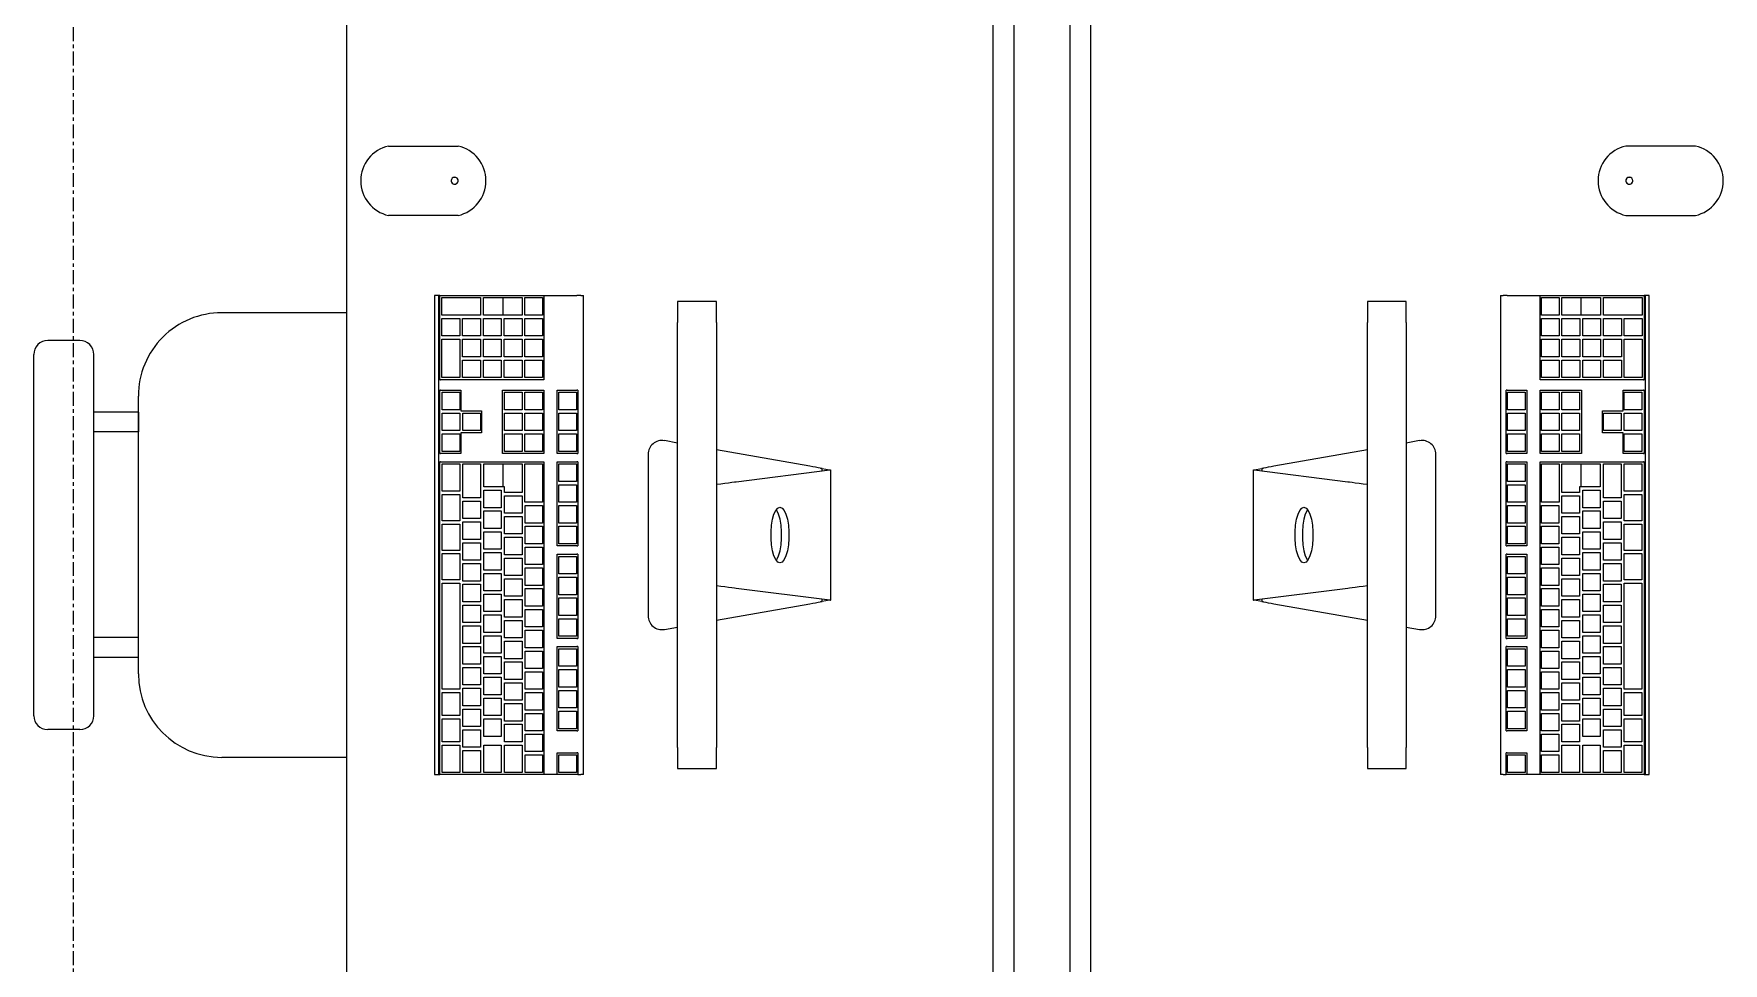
# Model space of a CAD drawing. Header units: inches. Extents: x -1714 to 1984, y -1043 to 970.
# Drawn here: x -146.3 to -85.5, y 458.4 to 491.9 of the extents above; entities that cross this region are included whole.
import ezdxf

# ---------------------------------------------------------------- set-up
doc = ezdxf.new("R2010")
doc.units = ezdxf.units.IN
doc.header["$MEASUREMENT"] = 0
doc.linetypes.add('Grid Line 1_2_', pattern=[0.875, 0.5, -0.125, 0.125, -0.125])
for name, color, linetype, lineweight in [('A-GENM', 13, 'Continuous', 9), ('I-FURN', 30, 'Continuous', 9), ('S-GRID', 1, 'Continuous', 9)]:
    doc.layers.add(name, color=color, linetype=linetype, lineweight=lineweight)

# ---------------------------------------------------------------- blocks, each defined once
blk = doc.blocks.new('Dynamic_Computer_Desk_with_Chairs_8535 - 6-1470209-L2 - Architectural')
at = {"layer": 'A-GENM'}
for p, q in [((-31.5, 23.5), (-31.5, 21)), ((-29, 21), (-29, 23.5))]:
    blk.add_line(p, q, dxfattribs=at)
for centre, start, end in [((-30.25, 23.219), 12.68038, 167.31962), ((-30.25, 21.281), 192.68038, 347.31962)]:
    blk.add_arc(centre, 1.281, start, end, dxfattribs=at)
at = {"layer": 'I-FURN'}
for p, q in [((-8.878, 21.843), (-26.122, 21.843)), ((-26.122, 21.843), (-26.122, 21.695)), ((-26.122, 21.695), (-26.122, 21.652)), ((-26.122, 21.695), (-8.878, 21.695)), ((-26.122, 17.912), (-26.122, 21.652)), ((-26.122, 21.652), (-23.091, 21.652)), ((-26.043, 21.585), (-25.413, 21.585)), ((-26.043, 20.195), (-26.043, 21.585)), ((-25.413, 21.585), (-25.413, 20.195)), ((-25.295, 21.585), (-24.665, 21.585)), ((-25.295, 20.943), (-25.295, 21.585)), ((-24.665, 21.585), (-24.665, 20.943)), ((-24.547, 21.585), (-23.169, 21.585)), ((-24.547, 20.943), (-24.547, 21.585)), ((-23.169, 21.585), (-23.169, 20.943)), ((-23.091, 21.629), (-23.091, 21.652)), ((-23.091, 21.629), (-23.091, 17.912)), ((-22.717, 21.652), (-22.717, 21.629)), ((-22.717, 21.652), (-20.433, 21.652)), ((-22.717, 20.904), (-22.717, 21.629)), ((-22.638, 21.573), (-22.008, 21.573)), ((-22.638, 20.943), (-22.638, 21.573)), ((-22.008, 21.573), (-22.008, 20.943)), ((-21.89, 21.573), (-21.26, 21.573)), ((-21.89, 20.943), (-21.89, 21.573)), ((-21.26, 21.573), (-21.26, 20.943)), ((-21.142, 21.573), (-20.512, 21.573)), ((-21.142, 20.943), (-21.142, 21.573)), ((-20.512, 21.573), (-20.512, 20.943)), ((-20.433, 21.629), (-20.433, 21.652)), ((-20.433, 21.629), (-20.433, 20.904)), ((-20.138, 21.652), (-20.138, 21.629)), ((-20.138, 21.652), (-8.878, 21.652)), ((-20.138, 17.912), (-20.138, 21.629)), ((-20.059, 21.573), (-19.075, 21.573)), ((-20.059, 20.943), (-20.059, 21.573)), ((-19.075, 21.573), (-19.075, 20.943)), ((-18.957, 21.573), (-18.012, 21.573)), ((-18.957, 20.943), (-18.957, 21.573)), ((-18.012, 21.573), (-18.012, 20.943)), ((-17.894, 21.573), (-16.949, 21.573)), ((-17.894, 20.943), (-17.894, 21.573)), ((-16.949, 21.573), (-16.949, 20.943)), ((-16.831, 21.573), (-15.886, 21.573)), ((-16.831, 20.943), (-16.831, 21.573)), ((-15.886, 21.573), (-15.886, 20.943)), ((-15.768, 20.943), (-15.768, 21.573)), ((-15.768, 21.573), (-11.949, 21.573)), ((-11.949, 21.573), (-11.949, 20.943)), ((-11.831, 20.943), (-11.831, 21.573)), ((-11.831, 21.573), (-11.004, 21.573)), ((-11.004, 21.573), (-11.004, 20.943)), ((-10.886, 20.943), (-10.886, 21.573)), ((-10.886, 21.573), (-10.059, 21.573)), ((-10.059, 21.573), (-10.059, 20.943)), ((-9.941, 20.943), (-9.941, 21.573)), ((-9.941, 21.573), (-8.957, 21.573)), ((-8.957, 21.573), (-8.957, 20.943)), ((-8.878, 21.695), (-8.878, 21.843)), ((-8.878, 21.652), (-8.878, 21.695)), ((-8.878, 21.652), (-8.878, 17.912)), ((-24.665, 20.943), (-25.295, 20.943)), ((-25.295, 20.837), (-24.665, 20.837)), ((-25.295, 20.195), (-25.295, 20.837)), ((-24.665, 20.837), (-24.665, 20.195)), ((-23.169, 20.943), (-24.547, 20.943)), ((-24.547, 20.837), (-23.917, 20.837)), ((-24.547, 20.195), (-24.547, 20.837)), ((-23.917, 20.837), (-23.917, 20.195)), ((-23.799, 20.837), (-23.169, 20.837)), ((-23.799, 20.195), (-23.799, 20.837)), ((-23.169, 20.837), (-23.169, 20.195)), ((-21.969, 20.904), (-22.717, 20.904)), ((-22.008, 20.943), (-22.638, 20.943)), ((-21.969, 20.156), (-21.969, 20.904)), ((-21.26, 20.943), (-21.89, 20.943)), ((-21.89, 20.825), (-21.26, 20.825)), ((-21.89, 20.195), (-21.89, 20.825)), ((-21.26, 20.825), (-21.26, 20.195)), ((-20.433, 20.904), (-21.181, 20.904)), ((-21.181, 20.904), (-21.181, 20.156)), ((-20.512, 20.943), (-21.142, 20.943)), ((-19.075, 20.943), (-20.059, 20.943)), ((-20.059, 20.195), (-20.059, 20.826)), ((-20.059, 20.826), (-18.839, 20.826)), ((-18.012, 20.943), (-18.957, 20.943)), ((-18.839, 20.826), (-18.839, 20.195)), ((-18.72, 20.195), (-18.72, 20.826)), ((-18.72, 20.826), (-18.091, 20.826)), ((-18.091, 20.826), (-18.091, 20.195)), ((-17.972, 20.195), (-17.972, 20.826)), ((-17.972, 20.826), (-17.343, 20.826)), ((-16.949, 20.943), (-17.894, 20.943)), ((-17.343, 20.826), (-17.343, 20.195)), ((-17.224, 20.195), (-17.224, 20.826)), ((-17.224, 20.826), (-16.594, 20.826)), ((-15.886, 20.943), (-16.831, 20.943)), ((-16.594, 20.826), (-16.594, 20.195)), ((-16.476, 20.195), (-16.476, 20.826)), ((-16.476, 20.826), (-15.846, 20.826)), ((-15.846, 20.826), (-15.846, 20.195)), ((-11.949, 20.943), (-15.768, 20.943)), ((-15.728, 20.195), (-15.728, 20.826)), ((-15.728, 20.826), (-15.098, 20.826)), ((-15.098, 20.826), (-15.098, 20.195)), ((-14.98, 20.195), (-14.98, 20.826)), ((-14.98, 20.826), (-14.35, 20.826)), ((-14.35, 20.826), (-14.35, 20.195)), ((-14.232, 20.195), (-14.232, 20.826)), ((-14.232, 20.826), (-13.602, 20.826)), ((-13.602, 20.826), (-13.602, 20.195)), ((-13.484, 20.195), (-13.484, 20.826)), ((-13.484, 20.826), (-12.854, 20.826)), ((-12.854, 20.826), (-12.854, 20.195)), ((-12.736, 20.195), (-12.736, 20.826)), ((-12.736, 20.826), (-12.106, 20.826)), ((-12.106, 20.826), (-12.106, 20.195)), ((-11.988, 20.195), (-11.988, 20.826)), ((-11.988, 20.826), (-11.358, 20.826)), ((-11.004, 20.943), (-11.831, 20.943)), ((-11.358, 20.826), (-11.358, 20.195)), ((-11.24, 20.195), (-11.24, 20.826)), ((-11.24, 20.826), (-10.61, 20.826)), ((-10.059, 20.943), (-10.886, 20.943)), ((-10.61, 20.826), (-10.61, 20.195)), ((-10.492, 20.195), (-10.492, 20.826)), ((-10.492, 20.826), (-9.862, 20.826)), ((-8.957, 20.943), (-9.941, 20.943)), ((-9.862, 20.826), (-9.862, 20.195)), ((-9.744, 20.195), (-9.744, 20.825)), ((-9.744, 20.825), (-8.957, 20.825)), ((-8.957, 20.825), (-8.957, 20.195)), ((-25.413, 20.195), (-26.043, 20.195)), ((-26.043, 20.089), (-25.413, 20.089)), ((-26.043, 19.377), (-26.043, 20.089)), ((-25.413, 20.089), (-25.413, 19.377)), ((-24.665, 20.195), (-25.295, 20.195)), ((-25.295, 20.089), (-24.665, 20.089)), ((-25.295, 19.447), (-25.295, 20.089)), ((-24.665, 20.089), (-24.665, 19.447)), ((-23.917, 20.195), (-24.547, 20.195)), ((-24.547, 20.089), (-23.917, 20.089)), ((-24.547, 19.447), (-24.547, 20.089)), ((-23.917, 20.089), (-23.917, 19.447)), ((-23.169, 20.195), (-23.799, 20.195)), ((-23.799, 20.089), (-23.169, 20.089)), ((-23.799, 19.447), (-23.799, 20.089)), ((-23.169, 20.089), (-23.169, 19.447)), ((-21.181, 20.156), (-21.969, 20.156)), ((-21.26, 20.195), (-21.89, 20.195)), ((-18.839, 20.195), (-20.059, 20.195)), ((-20.059, 20.078), (-19.232, 20.078)), ((-20.059, 19.377), (-20.059, 20.078)), ((-19.232, 20.078), (-19.232, 19.377)), ((-19.114, 19.447), (-19.114, 20.078)), ((-19.114, 20.078), (-18.484, 20.078)), ((-18.091, 20.195), (-18.72, 20.195)), ((-18.484, 20.078), (-18.484, 19.447)), ((-18.366, 19.447), (-18.366, 20.078)), ((-18.366, 20.078), (-17.736, 20.078)), ((-17.343, 20.195), (-17.972, 20.195)), ((-17.736, 20.078), (-17.736, 19.447)), ((-17.618, 19.447), (-17.618, 20.078)), ((-17.618, 20.078), (-16.988, 20.078)), ((-16.594, 20.195), (-17.224, 20.195)), ((-16.988, 20.078), (-16.988, 19.447)), ((-16.87, 19.447), (-16.87, 20.078)), ((-16.87, 20.078), (-16.24, 20.078)), ((-15.846, 20.195), (-16.476, 20.195)), ((-16.24, 20.078), (-16.24, 19.447)), ((-16.122, 19.447), (-16.122, 20.078)), ((-16.122, 20.078), (-15.492, 20.078)), ((-15.098, 20.195), (-15.728, 20.195)), ((-15.492, 20.078), (-15.492, 19.447)), ((-15.374, 19.447), (-15.374, 20.078)), ((-15.374, 20.078), (-14.744, 20.078)), ((-14.35, 20.195), (-14.98, 20.195)), ((-14.744, 20.078), (-14.744, 19.447)), ((-14.626, 19.447), (-14.626, 20.078)), ((-14.626, 20.078), (-13.996, 20.078)), ((-13.602, 20.195), (-14.232, 20.195)), ((-13.996, 20.078), (-13.996, 19.447)), ((-13.878, 19.447), (-13.878, 20.078)), ((-13.878, 20.078), (-13.248, 20.078)), ((-12.854, 20.195), (-13.484, 20.195)), ((-13.248, 20.078), (-13.248, 19.447)), ((-13.13, 19.447), (-13.13, 20.078)), ((-13.13, 20.078), (-12.5, 20.078)), ((-12.106, 20.195), (-12.736, 20.195)), ((-12.5, 20.078), (-12.5, 19.447)), ((-12.382, 19.447), (-12.382, 20.078)), ((-12.382, 20.078), (-11.752, 20.078)), ((-11.358, 20.195), (-11.988, 20.195)), ((-11.752, 20.078), (-11.752, 19.447)), ((-11.634, 19.447), (-11.634, 20.078)), ((-11.634, 20.078), (-11.004, 20.078)), ((-10.61, 20.195), (-11.24, 20.195)), ((-11.004, 20.078), (-11.004, 19.447)), ((-10.886, 19.447), (-10.886, 20.078)), ((-10.886, 20.078), (-10.256, 20.078)), ((-9.862, 20.195), (-10.492, 20.195)), ((-10.256, 20.078), (-10.256, 19.447)), ((-9.941, 19.447), (-9.941, 20.077)), ((-9.941, 20.077), (-8.957, 20.077)), ((-8.957, 20.195), (-9.744, 20.195)), ((-8.957, 20.077), (-8.957, 19.447)), ((-24.665, 19.447), (-25.295, 19.447)), ((-23.917, 19.447), (-24.547, 19.447)), ((-23.169, 19.447), (-23.799, 19.447)), ((-18.484, 19.447), (-19.114, 19.447)), ((-17.736, 19.447), (-18.366, 19.447)), ((-16.988, 19.447), (-17.618, 19.447)), ((-16.24, 19.447), (-16.87, 19.447)), ((-15.492, 19.447), (-16.122, 19.447)), ((-14.744, 19.447), (-15.374, 19.447)), ((-13.996, 19.447), (-14.626, 19.447)), ((-13.248, 19.447), (-13.878, 19.447)), ((-12.5, 19.447), (-13.13, 19.447)), ((-11.752, 19.447), (-12.382, 19.447)), ((-11.004, 19.447), (-11.634, 19.447)), ((-10.256, 19.447), (-10.886, 19.447)), ((-8.957, 19.447), (-9.941, 19.447)), ((-26.043, 18.699), (-26.043, 19.377)), ((-26.043, 19.377), (-25.413, 19.377)), ((-25.413, 19.377), (-25.413, 18.699)), ((-25.295, 19.341), (-24.665, 19.341)), ((-25.295, 18.699), (-25.295, 19.341)), ((-24.665, 19.341), (-24.665, 18.699)), ((-24.547, 19.341), (-23.917, 19.341)), ((-24.547, 18.699), (-24.547, 19.341)), ((-23.917, 19.341), (-23.917, 18.699)), ((-23.799, 19.341), (-23.169, 19.341)), ((-23.799, 18.699), (-23.799, 19.341)), ((-23.169, 19.341), (-23.169, 18.699)), ((-22.717, 17.912), (-22.717, 19.408)), ((-22.717, 19.408), (-20.433, 19.408)), ((-22.638, 19.329), (-22.008, 19.329)), ((-22.638, 18.699), (-22.638, 19.329)), ((-22.008, 19.329), (-22.008, 18.699)), ((-21.89, 19.329), (-21.26, 19.329)), ((-21.89, 18.699), (-21.89, 19.329)), ((-21.26, 19.329), (-21.26, 18.699)), ((-21.142, 19.329), (-20.512, 19.329)), ((-21.142, 18.699), (-21.142, 19.329)), ((-20.512, 19.329), (-20.512, 18.699)), ((-20.433, 19.408), (-20.433, 17.912)), ((-20.059, 18.699), (-20.059, 19.377)), ((-20.059, 19.377), (-19.232, 19.377)), ((-19.232, 19.377), (-19.232, 19.33)), ((-19.232, 19.33), (-19.035, 19.33)), ((-19.035, 19.33), (-19.035, 18.699)), ((-18.917, 18.699), (-18.917, 19.33)), ((-18.917, 19.33), (-18.287, 19.33)), ((-18.287, 19.33), (-18.287, 18.699)), ((-18.169, 18.699), (-18.169, 19.33)), ((-18.169, 19.33), (-17.539, 19.33)), ((-17.539, 19.33), (-17.539, 18.699)), ((-17.421, 18.699), (-17.421, 19.33)), ((-17.421, 19.33), (-16.791, 19.33)), ((-16.791, 19.33), (-16.791, 18.699)), ((-16.673, 18.699), (-16.673, 19.33)), ((-16.673, 19.33), (-16.043, 19.33)), ((-16.043, 19.33), (-16.043, 18.699)), ((-15.925, 18.699), (-15.925, 19.33)), ((-15.925, 19.33), (-15.295, 19.33)), ((-15.295, 19.33), (-15.295, 18.699)), ((-15.177, 18.699), (-15.177, 19.33)), ((-15.177, 19.33), (-14.547, 19.33)), ((-14.547, 19.33), (-14.547, 18.699)), ((-14.429, 18.699), (-14.429, 19.33)), ((-14.429, 19.33), (-13.799, 19.33)), ((-13.799, 19.33), (-13.799, 18.699)), ((-13.681, 18.699), (-13.681, 19.33)), ((-13.681, 19.33), (-13.051, 19.33)), ((-13.051, 19.33), (-13.051, 18.699)), ((-12.933, 18.699), (-12.933, 19.33)), ((-12.933, 19.33), (-12.303, 19.33)), ((-12.303, 19.33), (-12.303, 18.699)), ((-12.185, 18.699), (-12.185, 19.33)), ((-12.185, 19.33), (-11.555, 19.33)), ((-11.555, 19.33), (-11.555, 18.699)), ((-11.437, 18.699), (-11.437, 19.33)), ((-11.437, 19.33), (-10.807, 19.33)), ((-10.807, 19.33), (-10.807, 18.699)), ((-10.689, 18.699), (-10.689, 19.33)), ((-10.689, 19.33), (-10.059, 19.33)), ((-10.059, 19.33), (-10.059, 18.699)), ((-9.941, 18.699), (-9.941, 19.329)), ((-9.941, 19.329), (-8.957, 19.329)), ((-8.957, 19.329), (-8.957, 18.699)), ((-25.413, 18.699), (-26.043, 18.699)), ((-26.043, 18.604), (-25.413, 18.604)), ((-26.043, 17.964), (-26.043, 18.604)), ((-25.413, 18.604), (-25.413, 17.964)), ((-24.665, 18.699), (-25.295, 18.699)), ((-25.295, 18.604), (-24.665, 18.604)), ((-25.295, 17.964), (-25.295, 18.604)), ((-24.665, 18.604), (-24.665, 17.964)), ((-23.917, 18.699), (-24.547, 18.699)), ((-24.547, 18.604), (-23.917, 18.604)), ((-24.547, 17.964), (-24.547, 18.604)), ((-23.917, 18.604), (-23.917, 17.964)), ((-23.169, 18.699), (-23.799, 18.699)), ((-23.799, 18.604), (-23.169, 18.604)), ((-23.799, 17.964), (-23.799, 18.604)), ((-23.169, 18.604), (-23.169, 17.964)), ((-22.008, 18.699), (-22.638, 18.699)), ((-22.638, 18.604), (-22.008, 18.604)), ((-22.638, 17.964), (-22.638, 18.604)), ((-22.008, 18.604), (-22.008, 17.964)), ((-21.26, 18.699), (-21.89, 18.699)), ((-21.89, 18.604), (-21.26, 18.604)), ((-21.89, 17.964), (-21.89, 18.604)), ((-21.26, 18.604), (-21.26, 17.964)), ((-20.512, 18.699), (-21.142, 18.699)), ((-21.142, 18.604), (-20.512, 18.604)), ((-21.142, 17.964), (-21.142, 18.604)), ((-20.512, 18.604), (-20.512, 17.964)), ((-19.035, 18.699), (-20.059, 18.699)), ((-20.059, 18.604), (-18.681, 18.604)), ((-20.059, 17.964), (-20.059, 18.604)), ((-18.287, 18.699), (-18.917, 18.699)), ((-18.681, 18.604), (-18.681, 17.964)), ((-18.563, 17.964), (-18.563, 18.593)), ((-18.563, 18.593), (-17.933, 18.593)), ((-17.539, 18.699), (-18.169, 18.699)), ((-17.933, 18.593), (-17.933, 17.964)), ((-17.815, 17.964), (-17.815, 18.593)), ((-17.815, 18.593), (-17.185, 18.593)), ((-16.791, 18.699), (-17.421, 18.699)), ((-17.185, 18.593), (-17.185, 17.964)), ((-17.067, 17.964), (-17.067, 18.593)), ((-17.067, 18.593), (-16.437, 18.593)), ((-16.043, 18.699), (-16.673, 18.699)), ((-16.437, 18.593), (-16.437, 17.964)), ((-16.319, 17.964), (-16.319, 18.593)), ((-16.319, 18.593), (-15.689, 18.593)), ((-15.295, 18.699), (-15.925, 18.699)), ((-15.689, 18.593), (-15.689, 17.964)), ((-15.571, 17.964), (-15.571, 18.593)), ((-15.571, 18.593), (-14.941, 18.593)), ((-14.547, 18.699), (-15.177, 18.699)), ((-14.941, 18.593), (-14.941, 17.964)), ((-14.823, 17.964), (-14.823, 18.593)), ((-14.823, 18.593), (-14.193, 18.593)), ((-13.799, 18.699), (-14.429, 18.699)), ((-14.193, 18.593), (-14.193, 17.964)), ((-14.075, 17.964), (-14.075, 18.593)), ((-14.075, 18.593), (-13.445, 18.593)), ((-13.051, 18.699), (-13.681, 18.699)), ((-13.445, 18.593), (-13.445, 17.964)), ((-13.327, 17.964), (-13.327, 18.593)), ((-13.327, 18.593), (-12.697, 18.593)), ((-12.303, 18.699), (-12.933, 18.699)), ((-12.697, 18.593), (-12.697, 17.964)), ((-12.579, 17.964), (-12.579, 18.593)), ((-12.579, 18.593), (-11.949, 18.593)), ((-11.555, 18.699), (-12.185, 18.699)), ((-11.949, 18.593), (-11.949, 17.964)), ((-11.831, 17.964), (-11.831, 18.593)), ((-11.831, 18.593), (-11.201, 18.593)), ((-10.807, 18.699), (-11.437, 18.699)), ((-11.201, 18.593), (-11.201, 17.964)), ((-11.083, 17.964), (-11.083, 18.593)), ((-11.083, 18.593), (-10.453, 18.593)), ((-10.059, 18.699), (-10.689, 18.699)), ((-10.453, 18.593), (-10.453, 17.964)), ((-10.335, 17.964), (-10.335, 18.593)), ((-10.335, 18.593), (-9.705, 18.593)), ((-8.957, 18.699), (-9.941, 18.699)), ((-9.705, 18.593), (-9.705, 17.964)), ((-9.587, 17.964), (-9.587, 18.593)), ((-9.587, 18.593), (-8.957, 18.593)), ((-8.957, 18.593), (-8.957, 17.964)), ((-26.122, 16.727), (-26.122, 17.912)), ((-23.091, 17.912), (-26.122, 17.912)), ((-25.413, 17.962), (-26.043, 17.962)), ((-24.665, 17.962), (-25.295, 17.962)), ((-23.917, 17.962), (-24.547, 17.962)), ((-23.169, 17.962), (-23.799, 17.962)), ((-20.433, 17.912), (-22.717, 17.912)), ((-22.008, 17.962), (-22.638, 17.962)), ((-21.26, 17.962), (-21.89, 17.962)), ((-20.512, 17.962), (-21.142, 17.962)), ((-8.878, 17.912), (-20.138, 17.912)), ((-18.681, 17.962), (-20.059, 17.962)), ((-17.933, 17.962), (-18.563, 17.962)), ((-17.185, 17.962), (-17.815, 17.962)), ((-16.437, 17.962), (-17.067, 17.962)), ((-15.689, 17.962), (-16.319, 17.962)), ((-14.941, 17.962), (-15.571, 17.962)), ((-14.193, 17.962), (-14.823, 17.962)), ((-13.445, 17.962), (-14.075, 17.962)), ((-12.697, 17.962), (-13.327, 17.962)), ((-11.949, 17.962), (-12.579, 17.962)), ((-11.201, 17.962), (-11.831, 17.962)), ((-10.453, 17.962), (-11.083, 17.962)), ((-9.705, 17.962), (-10.335, 17.962)), ((-8.957, 17.962), (-9.587, 17.962)), ((-8.878, 17.912), (-8.878, 17.439)), ((-22.717, 16.727), (-22.717, 17.439)), ((-22.717, 17.439), (-20.433, 17.439)), ((-22.638, 16.742), (-22.638, 17.372)), ((-22.638, 17.372), (-22.008, 17.372)), ((-22.008, 17.372), (-22.008, 16.742)), ((-21.89, 16.742), (-21.89, 17.372)), ((-21.89, 17.372), (-21.26, 17.372)), ((-21.26, 17.372), (-21.26, 16.742)), ((-21.142, 16.742), (-21.142, 17.372)), ((-21.142, 17.372), (-20.512, 17.372)), ((-20.512, 17.372), (-20.512, 16.742)), ((-20.433, 17.439), (-20.433, 16.727)), ((-20.138, 16.727), (-20.138, 17.439)), ((-20.138, 17.439), (-17.106, 17.439)), ((-20.059, 16.742), (-20.059, 17.372)), ((-20.059, 17.372), (-19.429, 17.372)), ((-19.429, 17.372), (-19.429, 16.742)), ((-19.311, 16.742), (-19.311, 17.372)), ((-19.311, 17.372), (-18.681, 17.372)), ((-18.681, 17.372), (-18.681, 16.742)), ((-18.563, 16.742), (-18.563, 17.372)), ((-18.563, 17.372), (-17.933, 17.372)), ((-17.933, 17.372), (-17.933, 16.742)), ((-17.815, 16.742), (-17.815, 17.372)), ((-17.815, 17.372), (-17.185, 17.372)), ((-17.185, 17.372), (-17.185, 16.742)), ((-17.106, 17.439), (-17.106, 16.727)), ((-16.811, 16.727), (-16.811, 17.439)), ((-16.811, 17.439), (-13.78, 17.439)), ((-16.732, 16.742), (-16.732, 17.372)), ((-16.732, 17.372), (-16.102, 17.372)), ((-16.102, 17.372), (-16.102, 16.742)), ((-15.984, 16.742), (-15.984, 17.372)), ((-15.984, 17.372), (-15.354, 17.372)), ((-15.354, 17.372), (-15.354, 16.742)), ((-15.236, 16.742), (-15.236, 17.372)), ((-15.236, 17.372), (-14.606, 17.372)), ((-14.606, 17.372), (-14.606, 16.742)), ((-14.488, 16.742), (-14.488, 17.372)), ((-14.488, 17.372), (-13.858, 17.372)), ((-13.858, 17.372), (-13.858, 16.742)), ((-13.78, 17.439), (-13.78, 16.727)), ((-13.484, 16.727), (-13.484, 17.439)), ((-13.484, 17.439), (-10.453, 17.439)), ((-13.406, 16.742), (-13.406, 17.372)), ((-13.406, 17.372), (-12.776, 17.372)), ((-12.776, 17.372), (-12.776, 16.742)), ((-12.657, 16.742), (-12.657, 17.372)), ((-12.657, 17.372), (-12.028, 17.372)), ((-12.028, 17.372), (-12.028, 16.742)), ((-11.909, 16.742), (-11.909, 17.372)), ((-11.909, 17.372), (-11.28, 17.372)), ((-11.28, 17.372), (-11.28, 16.742)), ((-11.161, 16.742), (-11.161, 17.372)), ((-11.161, 17.372), (-10.531, 17.372)), ((-10.531, 17.372), (-10.531, 16.742)), ((-10.453, 17.439), (-10.453, 16.727)), ((-9.665, 16.727), (-9.665, 17.439)), ((-9.665, 17.439), (-8.878, 17.439)), ((-9.587, 16.742), (-9.587, 17.372)), ((-9.587, 17.372), (-8.957, 17.372)), ((-8.957, 17.372), (-8.957, 16.742)), ((-8.878, 17.439), (-8.878, 16.691)), ((-26.122, 16.727), (-26.122, 16.589)), ((-26.122, 16.488), (-26.122, 16.589)), ((-26.122, 16.488), (-8.878, 16.488)), ((-22.717, 16.727), (-22.717, 16.691)), ((-20.433, 16.691), (-22.717, 16.691)), ((-22.008, 16.742), (-22.638, 16.742)), ((-21.26, 16.742), (-21.89, 16.742)), ((-20.512, 16.742), (-21.142, 16.742)), ((-20.433, 16.691), (-20.433, 16.727)), ((-20.138, 16.727), (-20.138, 16.691)), ((-17.106, 16.691), (-20.138, 16.691)), ((-19.429, 16.742), (-20.059, 16.742)), ((-18.681, 16.742), (-19.311, 16.742)), ((-17.933, 16.742), (-18.563, 16.742)), ((-17.185, 16.742), (-17.815, 16.742)), ((-17.106, 16.691), (-17.106, 16.727)), ((-16.811, 16.727), (-16.811, 16.691)), ((-13.78, 16.691), (-16.811, 16.691)), ((-16.102, 16.742), (-16.732, 16.742)), ((-15.354, 16.742), (-15.984, 16.742)), ((-14.606, 16.742), (-15.236, 16.742)), ((-13.858, 16.742), (-14.488, 16.742)), ((-13.78, 16.691), (-13.78, 16.727)), ((-13.484, 16.727), (-13.484, 16.691)), ((-10.453, 16.691), (-13.484, 16.691)), ((-12.776, 16.742), (-13.406, 16.742)), ((-12.028, 16.742), (-12.657, 16.742)), ((-11.28, 16.742), (-11.909, 16.742)), ((-10.531, 16.742), (-11.161, 16.742)), ((-10.453, 16.691), (-10.453, 16.727)), ((-9.665, 16.727), (-9.665, 16.691)), ((-8.878, 16.691), (-9.665, 16.691)), ((-8.957, 16.742), (-9.587, 16.742)), ((-8.878, 16.589), (-8.878, 16.691)), ((-8.878, 16.589), (-8.878, 16.488)), ((-14.596, 14.166), (-20.404, 14.166)), ((-20.897, 13.58), (-20.812, 13.103)), ((-14.188, 13.103), (-14.103, 13.58)), ((-25.9, 13.103), (-25.9, 11.703)), ((-25.15, 13.103), (-25.9, 13.103)), ((-25.15, 13.103), (-9.85, 13.103)), ((-9.1, 13.103), (-9.85, 13.103)), ((-9.1, 11.703), (-9.1, 13.103)), ((-25.9, 11.703), (-25.15, 11.703)), ((-9.85, 11.703), (-25.15, 11.703)), ((-20.566, 11.703), (-19.973, 8.344)), ((-15.027, 8.344), (-14.434, 11.703)), ((-9.85, 11.703), (-9.1, 11.703)), ((-19.406, 10.998), (-19.836, 7.63)), ((-15.164, 7.63), (-15.594, 10.998)), ((-19.897, 7.911), (-19.907, 7.97)), ((-19.897, 7.911), (-19.801, 7.911)), ((-19.849, 7.637), (-19.897, 7.911)), ((-15.199, 7.911), (-15.103, 7.911)), ((-15.103, 7.911), (-15.151, 7.637)), ((-15.093, 7.97), (-15.103, 7.911)), ((-19.836, 7.637), (-19.849, 7.637)), ((-19.841, 7.594), (-15.159, 7.594)), ((-15.151, 7.637), (-15.164, 7.637)), ((-130.5, 1.75), (60, 1.75)), ((-130.5, 1), (60, 1))]:
    blk.add_line(p, q, dxfattribs=at)
at = {"layer": 'I-FURN', "flags": 128}
for points in [[(-19.316, 11.703), (-19.335, 11.551), (-19.354, 11.404), (-19.371, 11.269), (-19.386, 11.152), (-19.398, 11.06), (-19.406, 10.998)], [(-15.594, 10.998), (-15.602, 11.06), (-15.614, 11.152), (-15.629, 11.269), (-15.646, 11.404), (-15.665, 11.551), (-15.684, 11.703)], [(-18.5, 9.423), (-18.471, 9.501), (-18.385, 9.574), (-18.249, 9.639), (-18.068, 9.691), (-17.855, 9.727), (-17.621, 9.746), (-17.379, 9.746), (-17.145, 9.727), (-16.932, 9.691), (-16.751, 9.639), (-16.615, 9.574), (-16.529, 9.501), (-16.5, 9.423)], [(-16.5, 9.42), (-16.529, 9.346), (-16.615, 9.272), (-16.751, 9.208), (-16.932, 9.156), (-17.145, 9.12), (-17.379, 9.101), (-17.621, 9.101), (-17.855, 9.12), (-18.068, 9.156), (-18.249, 9.208), (-18.385, 9.272), (-18.471, 9.346), (-18.5, 9.42)], [(-18.385, 9.535), (-18.249, 9.471), (-18.068, 9.419), (-17.855, 9.383), (-17.621, 9.364), (-17.379, 9.364), (-17.145, 9.383), (-16.932, 9.419), (-16.751, 9.471), (-16.615, 9.535)], [(-19.973, 8.344), (-19.955, 8.24), (-19.937, 8.14), (-19.921, 8.05), (-19.908, 7.972), (-19.897, 7.911)], [(-15.103, 7.911), (-15.092, 7.972), (-15.079, 8.05), (-15.063, 8.14), (-15.045, 8.24), (-15.027, 8.344)], [(-19.836, 7.63), (-19.84, 7.603), (-19.841, 7.594)], [(-15.159, 7.594), (-15.16, 7.603), (-15.164, 7.63)]]:
    blk.add_lwpolyline(points, dxfattribs=at)
at = {"layer": 'I-FURN'}
for centre, radius, start, end in [((-30.25, 21.124), 0.124, 0, 180), ((-30.25, 21.124), 0.124, 165, 180), ((-30.25, 21.124), 0.124, 180, 0), ((-30.25, 21.124), 0.124, 180, 195), ((-30.25, 21.124), 0.124, 225, 0), ((-30.25, 21.124), 0.124, 0, 105), ((-20.404, 13.666), 0.5, 90, 190), ((-14.596, 13.666), 0.5, 350, 90)]:
    blk.add_arc(centre, radius, start, end, dxfattribs=at)
blk = doc.blocks.new('Dynamic_Computer_Desk_with_Chairs_8535 - 6-1470367-L2 - Architectural')
at = {"layer": 'A-GENM'}
for p, q in [((-31.5, -23.5), (-31.5, -21)), ((-29, -21), (-29, -23.5))]:
    blk.add_line(p, q, dxfattribs=at)
for centre, start, end in [((-30.25, -21.281), 12.68038, 167.31962), ((-30.25, -23.219), 192.68038, 347.31962)]:
    blk.add_arc(centre, 1.281, start, end, dxfattribs=at)
at = {"layer": 'I-FURN'}
for p, q in [((60, -1), (-130.5, -1)), ((60, -1.75), (-130.5, -1.75)), ((-19.897, -7.911), (-19.849, -7.637)), ((-19.849, -7.637), (-19.836, -7.637)), ((-15.159, -7.594), (-19.841, -7.594)), ((-19.836, -7.63), (-19.406, -10.998)), ((-15.594, -10.998), (-15.164, -7.63)), ((-15.164, -7.637), (-15.151, -7.637)), ((-15.151, -7.637), (-15.103, -7.911)), ((-19.973, -8.344), (-20.566, -11.703)), ((-19.907, -7.97), (-19.897, -7.911)), ((-19.801, -7.911), (-19.897, -7.911)), ((-15.103, -7.911), (-15.199, -7.911)), ((-15.103, -7.911), (-15.093, -7.97)), ((-14.434, -11.703), (-15.027, -8.344)), ((-25.9, -11.703), (-25.9, -13.103)), ((-25.15, -11.703), (-25.9, -11.703)), ((-25.15, -11.703), (-9.85, -11.703)), ((-9.1, -11.703), (-9.85, -11.703)), ((-9.1, -13.103), (-9.1, -11.703)), ((-25.9, -13.103), (-25.15, -13.103)), ((-9.85, -13.103), (-25.15, -13.103)), ((-20.812, -13.103), (-20.897, -13.58)), ((-14.103, -13.58), (-14.188, -13.103)), ((-9.85, -13.103), (-9.1, -13.103)), ((-20.404, -14.166), (-14.596, -14.166)), ((-26.122, -16.589), (-26.122, -16.488)), ((-8.878, -16.488), (-26.122, -16.488)), ((-26.122, -16.589), (-26.122, -16.727)), ((-26.122, -17.912), (-26.122, -16.727)), ((-22.717, -16.691), (-22.717, -16.727)), ((-22.717, -16.691), (-20.433, -16.691)), ((-22.717, -17.439), (-22.717, -16.727)), ((-22.638, -17.372), (-22.638, -16.742)), ((-22.638, -16.742), (-22.008, -16.742)), ((-22.008, -16.742), (-22.008, -17.372)), ((-21.89, -17.372), (-21.89, -16.742)), ((-21.89, -16.742), (-21.26, -16.742)), ((-21.26, -16.742), (-21.26, -17.372)), ((-21.142, -17.372), (-21.142, -16.742)), ((-21.142, -16.742), (-20.512, -16.742)), ((-20.512, -16.742), (-20.512, -17.372)), ((-20.433, -16.727), (-20.433, -16.691)), ((-20.433, -16.727), (-20.433, -17.439)), ((-20.138, -16.691), (-20.138, -16.727)), ((-20.138, -16.691), (-17.106, -16.691)), ((-20.138, -17.439), (-20.138, -16.727)), ((-20.059, -17.372), (-20.059, -16.742)), ((-20.059, -16.742), (-19.429, -16.742)), ((-19.429, -16.742), (-19.429, -17.372)), ((-19.311, -17.372), (-19.311, -16.742)), ((-19.311, -16.742), (-18.681, -16.742)), ((-18.681, -16.742), (-18.681, -17.372)), ((-18.563, -17.372), (-18.563, -16.742)), ((-18.563, -16.742), (-17.933, -16.742)), ((-17.933, -16.742), (-17.933, -17.372)), ((-17.815, -17.372), (-17.815, -16.742)), ((-17.815, -16.742), (-17.185, -16.742)), ((-17.185, -16.742), (-17.185, -17.372)), ((-17.106, -16.727), (-17.106, -16.691)), ((-17.106, -16.727), (-17.106, -17.439)), ((-16.811, -16.691), (-16.811, -16.727)), ((-16.811, -16.691), (-13.78, -16.691)), ((-16.811, -17.439), (-16.811, -16.727)), ((-16.732, -17.372), (-16.732, -16.742)), ((-16.732, -16.742), (-16.102, -16.742)), ((-16.102, -16.742), (-16.102, -17.372)), ((-15.984, -17.372), (-15.984, -16.742)), ((-15.984, -16.742), (-15.354, -16.742)), ((-15.354, -16.742), (-15.354, -17.372)), ((-15.236, -17.372), (-15.236, -16.742)), ((-15.236, -16.742), (-14.606, -16.742)), ((-14.606, -16.742), (-14.606, -17.372)), ((-14.488, -17.372), (-14.488, -16.742)), ((-14.488, -16.742), (-13.858, -16.742)), ((-13.858, -16.742), (-13.858, -17.372)), ((-13.78, -16.727), (-13.78, -16.691)), ((-13.78, -16.727), (-13.78, -17.439)), ((-13.484, -16.691), (-13.484, -16.727)), ((-13.484, -16.691), (-10.453, -16.691)), ((-13.484, -17.439), (-13.484, -16.727)), ((-13.406, -17.372), (-13.406, -16.742)), ((-13.406, -16.742), (-12.776, -16.742)), ((-12.776, -16.742), (-12.776, -17.372)), ((-12.657, -17.372), (-12.657, -16.742)), ((-12.657, -16.742), (-12.028, -16.742)), ((-12.028, -16.742), (-12.028, -17.372)), ((-11.909, -17.372), (-11.909, -16.742)), ((-11.909, -16.742), (-11.28, -16.742)), ((-11.28, -16.742), (-11.28, -17.372)), ((-11.161, -17.372), (-11.161, -16.742)), ((-11.161, -16.742), (-10.531, -16.742)), ((-10.531, -16.742), (-10.531, -17.372)), ((-10.453, -16.727), (-10.453, -16.691)), ((-10.453, -16.727), (-10.453, -17.439)), ((-9.665, -16.691), (-9.665, -16.727)), ((-9.665, -16.691), (-8.878, -16.691)), ((-9.665, -17.439), (-9.665, -16.727)), ((-9.587, -17.372), (-9.587, -16.742)), ((-9.587, -16.742), (-8.957, -16.742)), ((-8.957, -16.742), (-8.957, -17.372)), ((-8.878, -16.488), (-8.878, -16.589)), ((-8.878, -16.691), (-8.878, -16.589)), ((-8.878, -16.691), (-8.878, -17.439)), ((-20.433, -17.439), (-22.717, -17.439)), ((-22.008, -17.372), (-22.638, -17.372)), ((-21.26, -17.372), (-21.89, -17.372)), ((-20.512, -17.372), (-21.142, -17.372)), ((-17.106, -17.439), (-20.138, -17.439)), ((-19.429, -17.372), (-20.059, -17.372)), ((-18.681, -17.372), (-19.311, -17.372)), ((-17.933, -17.372), (-18.563, -17.372)), ((-17.185, -17.372), (-17.815, -17.372)), ((-13.78, -17.439), (-16.811, -17.439)), ((-16.102, -17.372), (-16.732, -17.372)), ((-15.354, -17.372), (-15.984, -17.372)), ((-14.606, -17.372), (-15.236, -17.372)), ((-13.858, -17.372), (-14.488, -17.372)), ((-10.453, -17.439), (-13.484, -17.439)), ((-12.776, -17.372), (-13.406, -17.372)), ((-12.028, -17.372), (-12.657, -17.372)), ((-11.28, -17.372), (-11.909, -17.372)), ((-10.531, -17.372), (-11.161, -17.372)), ((-8.878, -17.439), (-9.665, -17.439)), ((-8.957, -17.372), (-9.587, -17.372)), ((-8.878, -17.439), (-8.878, -17.912)), ((-26.122, -21.652), (-26.122, -17.912)), ((-26.122, -17.912), (-23.091, -17.912)), ((-26.043, -17.962), (-25.413, -17.962)), ((-26.043, -18.604), (-26.043, -17.964)), ((-25.413, -17.964), (-25.413, -18.604)), ((-25.295, -17.962), (-24.665, -17.962)), ((-25.295, -18.604), (-25.295, -17.964)), ((-24.665, -17.964), (-24.665, -18.604)), ((-24.547, -17.962), (-23.917, -17.962)), ((-24.547, -18.604), (-24.547, -17.964)), ((-23.917, -17.964), (-23.917, -18.604)), ((-23.799, -17.962), (-23.169, -17.962)), ((-23.799, -18.604), (-23.799, -17.964)), ((-23.169, -17.964), (-23.169, -18.604)), ((-23.091, -17.912), (-23.091, -21.629)), ((-22.717, -19.408), (-22.717, -17.912)), ((-22.717, -17.912), (-20.433, -17.912)), ((-22.638, -17.962), (-22.008, -17.962)), ((-22.638, -18.604), (-22.638, -17.964)), ((-22.008, -17.964), (-22.008, -18.604)), ((-21.89, -17.962), (-21.26, -17.962)), ((-21.89, -18.604), (-21.89, -17.964)), ((-21.26, -17.964), (-21.26, -18.604)), ((-21.142, -17.962), (-20.512, -17.962)), ((-21.142, -18.604), (-21.142, -17.964)), ((-20.512, -17.964), (-20.512, -18.604)), ((-20.433, -17.912), (-20.433, -19.408)), ((-20.138, -21.629), (-20.138, -17.912)), ((-20.138, -17.912), (-8.878, -17.912)), ((-20.059, -17.962), (-18.681, -17.962)), ((-20.059, -18.604), (-20.059, -17.964)), ((-18.681, -17.964), (-18.681, -18.604)), ((-18.563, -17.962), (-17.933, -17.962)), ((-18.563, -18.593), (-18.563, -17.964)), ((-17.933, -17.964), (-17.933, -18.593)), ((-17.815, -17.962), (-17.185, -17.962)), ((-17.815, -18.593), (-17.815, -17.964)), ((-17.185, -17.964), (-17.185, -18.593)), ((-17.067, -17.962), (-16.437, -17.962)), ((-17.067, -18.593), (-17.067, -17.964)), ((-16.437, -17.964), (-16.437, -18.593)), ((-16.319, -17.962), (-15.689, -17.962)), ((-16.319, -18.593), (-16.319, -17.964)), ((-15.689, -17.964), (-15.689, -18.593)), ((-15.571, -17.962), (-14.941, -17.962)), ((-15.571, -18.593), (-15.571, -17.964)), ((-14.941, -17.964), (-14.941, -18.593)), ((-14.823, -17.962), (-14.193, -17.962)), ((-14.823, -18.593), (-14.823, -17.964)), ((-14.193, -17.964), (-14.193, -18.593)), ((-14.075, -17.962), (-13.445, -17.962)), ((-14.075, -18.593), (-14.075, -17.964)), ((-13.445, -17.964), (-13.445, -18.593)), ((-13.327, -17.962), (-12.697, -17.962)), ((-13.327, -18.593), (-13.327, -17.964)), ((-12.697, -17.964), (-12.697, -18.593)), ((-12.579, -17.962), (-11.949, -17.962)), ((-12.579, -18.593), (-12.579, -17.964)), ((-11.949, -17.964), (-11.949, -18.593)), ((-11.831, -17.962), (-11.201, -17.962)), ((-11.831, -18.593), (-11.831, -17.964)), ((-11.201, -17.964), (-11.201, -18.593)), ((-11.083, -17.962), (-10.453, -17.962)), ((-11.083, -18.593), (-11.083, -17.964)), ((-10.453, -17.964), (-10.453, -18.593)), ((-10.335, -17.962), (-9.705, -17.962)), ((-10.335, -18.593), (-10.335, -17.964)), ((-9.705, -17.964), (-9.705, -18.593)), ((-9.587, -17.962), (-8.957, -17.962)), ((-9.587, -18.593), (-9.587, -17.964)), ((-8.957, -17.964), (-8.957, -18.593)), ((-8.878, -17.912), (-8.878, -21.652)), ((-25.413, -18.604), (-26.043, -18.604)), ((-26.043, -19.377), (-26.043, -18.699)), ((-26.043, -18.699), (-25.413, -18.699)), ((-25.413, -18.699), (-25.413, -19.377)), ((-24.665, -18.604), (-25.295, -18.604)), ((-25.295, -19.341), (-25.295, -18.699)), ((-25.295, -18.699), (-24.665, -18.699)), ((-24.665, -18.699), (-24.665, -19.341)), ((-23.917, -18.604), (-24.547, -18.604)), ((-24.547, -19.341), (-24.547, -18.699)), ((-24.547, -18.699), (-23.917, -18.699)), ((-23.917, -18.699), (-23.917, -19.341)), ((-23.169, -18.604), (-23.799, -18.604)), ((-23.799, -19.341), (-23.799, -18.699)), ((-23.799, -18.699), (-23.169, -18.699)), ((-23.169, -18.699), (-23.169, -19.341)), ((-22.008, -18.604), (-22.638, -18.604)), ((-22.638, -18.699), (-22.008, -18.699)), ((-22.638, -19.329), (-22.638, -18.699)), ((-22.008, -18.699), (-22.008, -19.329)), ((-21.26, -18.604), (-21.89, -18.604)), ((-21.89, -19.329), (-21.89, -18.699)), ((-21.89, -18.699), (-21.26, -18.699)), ((-21.26, -18.699), (-21.26, -19.329)), ((-20.512, -18.604), (-21.142, -18.604)), ((-21.142, -19.329), (-21.142, -18.699)), ((-21.142, -18.699), (-20.512, -18.699)), ((-20.512, -18.699), (-20.512, -19.329)), ((-18.681, -18.604), (-20.059, -18.604)), ((-20.059, -19.377), (-20.059, -18.699)), ((-20.059, -18.699), (-19.035, -18.699)), ((-19.035, -18.699), (-19.035, -19.33)), ((-18.917, -19.33), (-18.917, -18.699)), ((-18.917, -18.699), (-18.287, -18.699)), ((-17.933, -18.593), (-18.563, -18.593)), ((-18.287, -18.699), (-18.287, -19.33)), ((-18.169, -19.33), (-18.169, -18.699)), ((-18.169, -18.699), (-17.539, -18.699)), ((-17.185, -18.593), (-17.815, -18.593)), ((-17.539, -18.699), (-17.539, -19.33)), ((-17.421, -19.33), (-17.421, -18.699)), ((-17.421, -18.699), (-16.791, -18.699)), ((-16.437, -18.593), (-17.067, -18.593)), ((-16.791, -18.699), (-16.791, -19.33)), ((-16.673, -19.33), (-16.673, -18.699)), ((-16.673, -18.699), (-16.043, -18.699)), ((-15.689, -18.593), (-16.319, -18.593)), ((-16.043, -18.699), (-16.043, -19.33)), ((-15.925, -19.33), (-15.925, -18.699)), ((-15.925, -18.699), (-15.295, -18.699)), ((-14.941, -18.593), (-15.571, -18.593)), ((-15.295, -18.699), (-15.295, -19.33)), ((-15.177, -19.33), (-15.177, -18.699)), ((-15.177, -18.699), (-14.547, -18.699)), ((-14.193, -18.593), (-14.823, -18.593)), ((-14.547, -18.699), (-14.547, -19.33)), ((-14.429, -19.33), (-14.429, -18.699)), ((-14.429, -18.699), (-13.799, -18.699)), ((-13.445, -18.593), (-14.075, -18.593)), ((-13.799, -18.699), (-13.799, -19.33)), ((-13.681, -19.33), (-13.681, -18.699)), ((-13.681, -18.699), (-13.051, -18.699)), ((-12.697, -18.593), (-13.327, -18.593)), ((-13.051, -18.699), (-13.051, -19.33)), ((-12.933, -19.33), (-12.933, -18.699)), ((-12.933, -18.699), (-12.303, -18.699)), ((-11.949, -18.593), (-12.579, -18.593)), ((-12.303, -18.699), (-12.303, -19.33)), ((-12.185, -19.33), (-12.185, -18.699)), ((-12.185, -18.699), (-11.555, -18.699)), ((-11.201, -18.593), (-11.831, -18.593)), ((-11.555, -18.699), (-11.555, -19.33)), ((-11.437, -19.33), (-11.437, -18.699)), ((-11.437, -18.699), (-10.807, -18.699)), ((-10.453, -18.593), (-11.083, -18.593)), ((-10.807, -18.699), (-10.807, -19.33)), ((-10.689, -19.33), (-10.689, -18.699)), ((-10.689, -18.699), (-10.059, -18.699)), ((-9.705, -18.593), (-10.335, -18.593)), ((-10.059, -18.699), (-10.059, -19.33)), ((-9.941, -19.329), (-9.941, -18.699)), ((-9.941, -18.699), (-8.957, -18.699)), ((-8.957, -18.593), (-9.587, -18.593)), ((-8.957, -18.699), (-8.957, -19.329)), ((-26.043, -20.089), (-26.043, -19.377)), ((-25.413, -19.377), (-26.043, -19.377)), ((-25.413, -19.377), (-25.413, -20.089)), ((-24.665, -19.341), (-25.295, -19.341)), ((-23.917, -19.341), (-24.547, -19.341)), ((-23.169, -19.341), (-23.799, -19.341)), ((-20.433, -19.408), (-22.717, -19.408)), ((-22.008, -19.329), (-22.638, -19.329)), ((-21.26, -19.329), (-21.89, -19.329)), ((-20.512, -19.329), (-21.142, -19.329)), ((-20.059, -20.078), (-20.059, -19.377)), ((-19.232, -19.377), (-20.059, -19.377)), ((-19.035, -19.33), (-19.232, -19.33)), ((-19.232, -19.33), (-19.232, -19.377)), ((-19.232, -19.377), (-19.232, -20.078)), ((-18.287, -19.33), (-18.917, -19.33)), ((-17.539, -19.33), (-18.169, -19.33)), ((-16.791, -19.33), (-17.421, -19.33)), ((-16.043, -19.33), (-16.673, -19.33)), ((-15.295, -19.33), (-15.925, -19.33)), ((-14.547, -19.33), (-15.177, -19.33)), ((-13.799, -19.33), (-14.429, -19.33)), ((-13.051, -19.33), (-13.681, -19.33)), ((-12.303, -19.33), (-12.933, -19.33)), ((-11.555, -19.33), (-12.185, -19.33)), ((-10.807, -19.33), (-11.437, -19.33)), ((-10.059, -19.33), (-10.689, -19.33)), ((-8.957, -19.329), (-9.941, -19.329)), ((-25.295, -20.089), (-25.295, -19.447)), ((-25.295, -19.447), (-24.665, -19.447)), ((-24.665, -19.447), (-24.665, -20.089)), ((-24.547, -20.089), (-24.547, -19.447)), ((-24.547, -19.447), (-23.917, -19.447)), ((-23.917, -19.447), (-23.917, -20.089)), ((-23.799, -20.089), (-23.799, -19.447)), ((-23.799, -19.447), (-23.169, -19.447)), ((-23.169, -19.447), (-23.169, -20.089)), ((-19.114, -20.078), (-19.114, -19.447)), ((-19.114, -19.447), (-18.484, -19.447)), ((-18.484, -19.447), (-18.484, -20.078)), ((-18.366, -20.078), (-18.366, -19.447)), ((-18.366, -19.447), (-17.736, -19.447)), ((-17.736, -19.447), (-17.736, -20.078)), ((-17.618, -20.078), (-17.618, -19.447)), ((-17.618, -19.447), (-16.988, -19.447)), ((-16.988, -19.447), (-16.988, -20.078)), ((-16.87, -20.078), (-16.87, -19.447)), ((-16.87, -19.447), (-16.24, -19.447)), ((-16.24, -19.447), (-16.24, -20.078)), ((-16.122, -20.078), (-16.122, -19.447)), ((-16.122, -19.447), (-15.492, -19.447)), ((-15.492, -19.447), (-15.492, -20.078)), ((-15.374, -20.078), (-15.374, -19.447)), ((-15.374, -19.447), (-14.744, -19.447)), ((-14.744, -19.447), (-14.744, -20.078)), ((-14.626, -20.078), (-14.626, -19.447)), ((-14.626, -19.447), (-13.996, -19.447)), ((-13.996, -19.447), (-13.996, -20.078)), ((-13.878, -20.078), (-13.878, -19.447)), ((-13.878, -19.447), (-13.248, -19.447)), ((-13.248, -19.447), (-13.248, -20.078)), ((-13.13, -20.078), (-13.13, -19.447)), ((-13.13, -19.447), (-12.5, -19.447)), ((-12.5, -19.447), (-12.5, -20.078)), ((-12.382, -20.078), (-12.382, -19.447)), ((-12.382, -19.447), (-11.752, -19.447)), ((-11.752, -19.447), (-11.752, -20.078)), ((-11.634, -20.078), (-11.634, -19.447)), ((-11.634, -19.447), (-11.004, -19.447)), ((-11.004, -19.447), (-11.004, -20.078)), ((-10.886, -20.078), (-10.886, -19.447)), ((-10.886, -19.447), (-10.256, -19.447)), ((-10.256, -19.447), (-10.256, -20.078)), ((-9.941, -20.077), (-9.941, -19.447)), ((-9.941, -19.447), (-8.957, -19.447)), ((-8.957, -19.447), (-8.957, -20.077)), ((-25.413, -20.089), (-26.043, -20.089)), ((-26.043, -21.585), (-26.043, -20.195)), ((-26.043, -20.195), (-25.413, -20.195)), ((-25.413, -20.195), (-25.413, -21.585)), ((-24.665, -20.089), (-25.295, -20.089)), ((-25.295, -20.837), (-25.295, -20.195)), ((-25.295, -20.195), (-24.665, -20.195)), ((-24.665, -20.195), (-24.665, -20.837)), ((-23.917, -20.089), (-24.547, -20.089)), ((-24.547, -20.837), (-24.547, -20.195)), ((-24.547, -20.195), (-23.917, -20.195)), ((-23.917, -20.195), (-23.917, -20.837)), ((-23.169, -20.089), (-23.799, -20.089)), ((-23.799, -20.837), (-23.799, -20.195)), ((-23.799, -20.195), (-23.169, -20.195)), ((-23.169, -20.195), (-23.169, -20.837)), ((-21.969, -20.904), (-21.969, -20.156)), ((-21.969, -20.156), (-21.181, -20.156)), ((-21.89, -20.825), (-21.89, -20.195)), ((-21.89, -20.195), (-21.26, -20.195)), ((-21.26, -20.195), (-21.26, -20.825)), ((-21.181, -20.156), (-21.181, -20.904)), ((-19.232, -20.078), (-20.059, -20.078)), ((-20.059, -20.826), (-20.059, -20.195)), ((-20.059, -20.195), (-18.839, -20.195)), ((-18.484, -20.078), (-19.114, -20.078)), ((-18.839, -20.195), (-18.839, -20.826)), ((-18.72, -20.826), (-18.72, -20.195)), ((-18.72, -20.195), (-18.091, -20.195)), ((-17.736, -20.078), (-18.366, -20.078)), ((-18.091, -20.195), (-18.091, -20.826)), ((-17.972, -20.826), (-17.972, -20.195)), ((-17.972, -20.195), (-17.343, -20.195)), ((-16.988, -20.078), (-17.618, -20.078)), ((-17.343, -20.195), (-17.343, -20.826)), ((-17.224, -20.826), (-17.224, -20.195)), ((-17.224, -20.195), (-16.594, -20.195)), ((-16.24, -20.078), (-16.87, -20.078)), ((-16.594, -20.195), (-16.594, -20.826)), ((-16.476, -20.826), (-16.476, -20.195)), ((-16.476, -20.195), (-15.846, -20.195)), ((-15.492, -20.078), (-16.122, -20.078)), ((-15.846, -20.195), (-15.846, -20.826)), ((-15.728, -20.826), (-15.728, -20.195)), ((-15.728, -20.195), (-15.098, -20.195)), ((-14.744, -20.078), (-15.374, -20.078)), ((-15.098, -20.195), (-15.098, -20.826)), ((-14.98, -20.826), (-14.98, -20.195)), ((-14.98, -20.195), (-14.35, -20.195)), ((-13.996, -20.078), (-14.626, -20.078)), ((-14.35, -20.195), (-14.35, -20.826)), ((-14.232, -20.826), (-14.232, -20.195)), ((-14.232, -20.195), (-13.602, -20.195)), ((-13.248, -20.078), (-13.878, -20.078)), ((-13.602, -20.195), (-13.602, -20.826)), ((-13.484, -20.826), (-13.484, -20.195)), ((-13.484, -20.195), (-12.854, -20.195)), ((-12.5, -20.078), (-13.13, -20.078)), ((-12.854, -20.195), (-12.854, -20.826)), ((-12.736, -20.826), (-12.736, -20.195)), ((-12.736, -20.195), (-12.106, -20.195)), ((-11.752, -20.078), (-12.382, -20.078)), ((-12.106, -20.195), (-12.106, -20.826)), ((-11.988, -20.826), (-11.988, -20.195)), ((-11.988, -20.195), (-11.358, -20.195)), ((-11.004, -20.078), (-11.634, -20.078)), ((-11.358, -20.195), (-11.358, -20.826)), ((-11.24, -20.826), (-11.24, -20.195)), ((-11.24, -20.195), (-10.61, -20.195)), ((-10.256, -20.078), (-10.886, -20.078)), ((-10.61, -20.195), (-10.61, -20.826)), ((-10.492, -20.826), (-10.492, -20.195)), ((-10.492, -20.195), (-9.862, -20.195)), ((-8.957, -20.077), (-9.941, -20.077)), ((-9.862, -20.195), (-9.862, -20.826)), ((-9.744, -20.825), (-9.744, -20.195)), ((-9.744, -20.195), (-8.957, -20.195)), ((-8.957, -20.195), (-8.957, -20.825)), ((-24.665, -20.837), (-25.295, -20.837)), ((-25.295, -21.585), (-25.295, -20.943)), ((-25.295, -20.943), (-24.665, -20.943)), ((-24.665, -20.943), (-24.665, -21.585)), ((-23.917, -20.837), (-24.547, -20.837)), ((-24.547, -21.585), (-24.547, -20.943)), ((-24.547, -20.943), (-23.169, -20.943)), ((-23.169, -20.837), (-23.799, -20.837)), ((-23.169, -20.943), (-23.169, -21.585)), ((-22.717, -21.629), (-22.717, -20.904)), ((-22.717, -20.904), (-21.969, -20.904)), ((-22.638, -20.943), (-22.008, -20.943)), ((-22.638, -21.573), (-22.638, -20.943)), ((-22.008, -20.943), (-22.008, -21.573)), ((-21.26, -20.825), (-21.89, -20.825)), ((-21.89, -21.573), (-21.89, -20.943)), ((-21.89, -20.943), (-21.26, -20.943)), ((-21.26, -20.943), (-21.26, -21.573)), ((-21.181, -20.904), (-20.433, -20.904)), ((-21.142, -21.573), (-21.142, -20.943)), ((-21.142, -20.943), (-20.512, -20.943)), ((-20.512, -20.943), (-20.512, -21.573)), ((-20.433, -20.904), (-20.433, -21.629)), ((-18.839, -20.826), (-20.059, -20.826)), ((-20.059, -21.573), (-20.059, -20.943)), ((-20.059, -20.943), (-19.075, -20.943)), ((-19.075, -20.943), (-19.075, -21.573)), ((-18.957, -21.573), (-18.957, -20.943)), ((-18.957, -20.943), (-18.012, -20.943)), ((-18.091, -20.826), (-18.72, -20.826)), ((-18.012, -20.943), (-18.012, -21.573)), ((-17.343, -20.826), (-17.972, -20.826)), ((-17.894, -21.573), (-17.894, -20.943)), ((-17.894, -20.943), (-16.949, -20.943)), ((-16.594, -20.826), (-17.224, -20.826)), ((-16.949, -20.943), (-16.949, -21.573)), ((-16.831, -21.573), (-16.831, -20.943)), ((-16.831, -20.943), (-15.886, -20.943)), ((-15.846, -20.826), (-16.476, -20.826)), ((-15.886, -20.943), (-15.886, -21.573)), ((-15.768, -21.573), (-15.768, -20.943)), ((-15.768, -20.943), (-11.949, -20.943)), ((-15.098, -20.826), (-15.728, -20.826)), ((-14.35, -20.826), (-14.98, -20.826)), ((-13.602, -20.826), (-14.232, -20.826)), ((-12.854, -20.826), (-13.484, -20.826)), ((-12.106, -20.826), (-12.736, -20.826)), ((-11.358, -20.826), (-11.988, -20.826)), ((-11.949, -20.943), (-11.949, -21.573)), ((-11.831, -21.573), (-11.831, -20.943)), ((-11.831, -20.943), (-11.004, -20.943)), ((-10.61, -20.826), (-11.24, -20.826)), ((-11.004, -20.943), (-11.004, -21.573)), ((-10.886, -21.573), (-10.886, -20.943)), ((-10.886, -20.943), (-10.059, -20.943)), ((-9.862, -20.826), (-10.492, -20.826)), ((-10.059, -20.943), (-10.059, -21.573)), ((-9.941, -21.573), (-9.941, -20.943)), ((-9.941, -20.943), (-8.957, -20.943)), ((-8.957, -20.825), (-9.744, -20.825)), ((-8.957, -20.943), (-8.957, -21.573)), ((-26.122, -21.652), (-26.122, -21.695)), ((-23.091, -21.652), (-26.122, -21.652)), ((-26.122, -21.695), (-26.122, -21.843)), ((-8.878, -21.695), (-26.122, -21.695)), ((-26.122, -21.843), (-8.878, -21.843)), ((-25.413, -21.585), (-26.043, -21.585)), ((-24.665, -21.585), (-25.295, -21.585)), ((-23.169, -21.585), (-24.547, -21.585)), ((-23.091, -21.652), (-23.091, -21.629)), ((-22.717, -21.629), (-22.717, -21.652)), ((-20.433, -21.652), (-22.717, -21.652)), ((-22.008, -21.573), (-22.638, -21.573)), ((-21.26, -21.573), (-21.89, -21.573)), ((-20.512, -21.573), (-21.142, -21.573)), ((-20.433, -21.652), (-20.433, -21.629)), ((-20.138, -21.629), (-20.138, -21.652)), ((-8.878, -21.652), (-20.138, -21.652)), ((-19.075, -21.573), (-20.059, -21.573)), ((-18.012, -21.573), (-18.957, -21.573)), ((-16.949, -21.573), (-17.894, -21.573)), ((-15.886, -21.573), (-16.831, -21.573)), ((-11.949, -21.573), (-15.768, -21.573)), ((-11.004, -21.573), (-11.831, -21.573)), ((-10.059, -21.573), (-10.886, -21.573)), ((-8.957, -21.573), (-9.941, -21.573)), ((-8.878, -21.695), (-8.878, -21.652)), ((-8.878, -21.843), (-8.878, -21.695)), ((60, -25), (-130.5, -25))]:
    blk.add_line(p, q, dxfattribs=at)
at = {"layer": 'I-FURN', "flags": 128}
for points in [[(-19.841, -7.594), (-19.84, -7.603), (-19.836, -7.63)], [(-15.164, -7.63), (-15.16, -7.603), (-15.159, -7.594)], [(-19.897, -7.911), (-19.908, -7.972), (-19.921, -8.05), (-19.937, -8.14), (-19.955, -8.24), (-19.973, -8.344)], [(-15.027, -8.344), (-15.045, -8.24), (-15.063, -8.14), (-15.079, -8.05), (-15.092, -7.972), (-15.103, -7.911)], [(-18.5, -9.423), (-18.471, -9.346), (-18.385, -9.272), (-18.249, -9.208), (-18.068, -9.156), (-17.855, -9.12), (-17.621, -9.101), (-17.379, -9.101), (-17.145, -9.12), (-16.932, -9.156), (-16.751, -9.208), (-16.615, -9.272), (-16.529, -9.346), (-16.5, -9.423)], [(-16.5, -9.423), (-16.529, -9.501), (-16.615, -9.574), (-16.751, -9.639), (-16.932, -9.691), (-17.145, -9.727), (-17.379, -9.746), (-17.621, -9.746), (-17.855, -9.727), (-18.068, -9.691), (-18.249, -9.639), (-18.385, -9.574), (-18.471, -9.501), (-18.5, -9.423)], [(-16.615, -9.535), (-16.751, -9.471), (-16.932, -9.419), (-17.145, -9.383), (-17.379, -9.364), (-17.621, -9.364), (-17.855, -9.383), (-18.068, -9.419), (-18.249, -9.471), (-18.385, -9.535)], [(-19.406, -10.998), (-19.398, -11.06), (-19.386, -11.152), (-19.371, -11.269), (-19.354, -11.404), (-19.335, -11.551), (-19.316, -11.703)], [(-15.684, -11.703), (-15.665, -11.551), (-15.646, -11.404), (-15.629, -11.269), (-15.614, -11.152), (-15.602, -11.06), (-15.594, -10.998)]]:
    blk.add_lwpolyline(points, dxfattribs=at)
at = {"layer": 'I-FURN'}
for centre, radius, start, end in [((-20.404, -13.666), 0.5, 170, 270), ((-14.596, -13.666), 0.5, 270, 10), ((-30.25, -21.124), 0.124, 0, 180), ((-30.25, -21.124), 0.124, 165, 180), ((-30.25, -21.124), 0.124, 180, 0), ((-30.25, -21.124), 0.124, 180, 195), ((-30.25, -21.124), 0.124, 0, 135), ((-30.25, -21.124), 0.124, 255, 0)]:
    blk.add_arc(centre, radius, start, end, dxfattribs=at)
blk = doc.blocks.new('Chair-Stacking - Chair-Stacking-1470448-L2 - Architectural')
at = {"layer": 'I-FURN'}
for p, q in [((-13.549, 4.972), (-0.549, 4.972)), ((-14.049, 3.313), (-14.049, 4.472)), ((-0.049, 3.313), (-0.049, 4.472)), ((-13.549, 2.813), (-0.549, 2.813)), ((-11.456, 1.211), (-11.456, 2.813)), ((-10.737, 1.211), (-10.737, 2.813)), ((-3.337, 1.211), (-3.337, 2.813)), ((-2.632, 1.211), (-2.632, 2.813)), ((-12.049, 1.211), (-2.049, 1.211)), ((-11.456, 1.211), (-10.737, 1.211)), ((-2.632, 1.211), (-3.337, 1.211)), ((-15.049, -6.289), (-15.049, -1.789)), ((0.951, -6.289), (0.951, -1.789))]:
    blk.add_line(p, q, dxfattribs=at)
for centre, radius, start, end in [((-13.549, 4.472), 0.5, 90, 180), ((-0.549, 4.472), 0.5, 360, 90), ((-13.549, 3.313), 0.5, 180, 270), ((-0.549, 3.313), 0.5, 270, 0), ((-12.049, -1.789), 3, 90, 180), ((-2.049, -1.789), 3, 360, 90)]:
    blk.add_arc(centre, radius, start, end, dxfattribs=at)

msp = doc.modelspace()

# ---------------------------------------------------------------- linework, layer by layer
at = {"layer": 'S-GRID', "linetype": 'Grid Line 1_2_'}
msp.add_line((-144.851, -1043.154), (-144.851, 921.906), dxfattribs=at)

# ---------------------------------------------------------------- block references
at = {"layer": 'I-FURN'}
for name, p, rotation in [('Dynamic_Computer_Desk_with_Chairs_8535 - 6-1470367-L2 - Architectural', (-110.018, 456.319), 269.9999999999997), ('Dynamic_Computer_Desk_with_Chairs_8535 - 6-1470209-L2 - Architectural', (-110.018, 456.319), 269.9999999999997), ('Chair-Stacking - Chair-Stacking-1470448-L2 - Architectural', (-141.306, 480.868), 89.99999999999993)]:
    msp.add_blockref(name, p, dxfattribs=dict(at, rotation=rotation))

doc.saveas('drawing.dxf')
